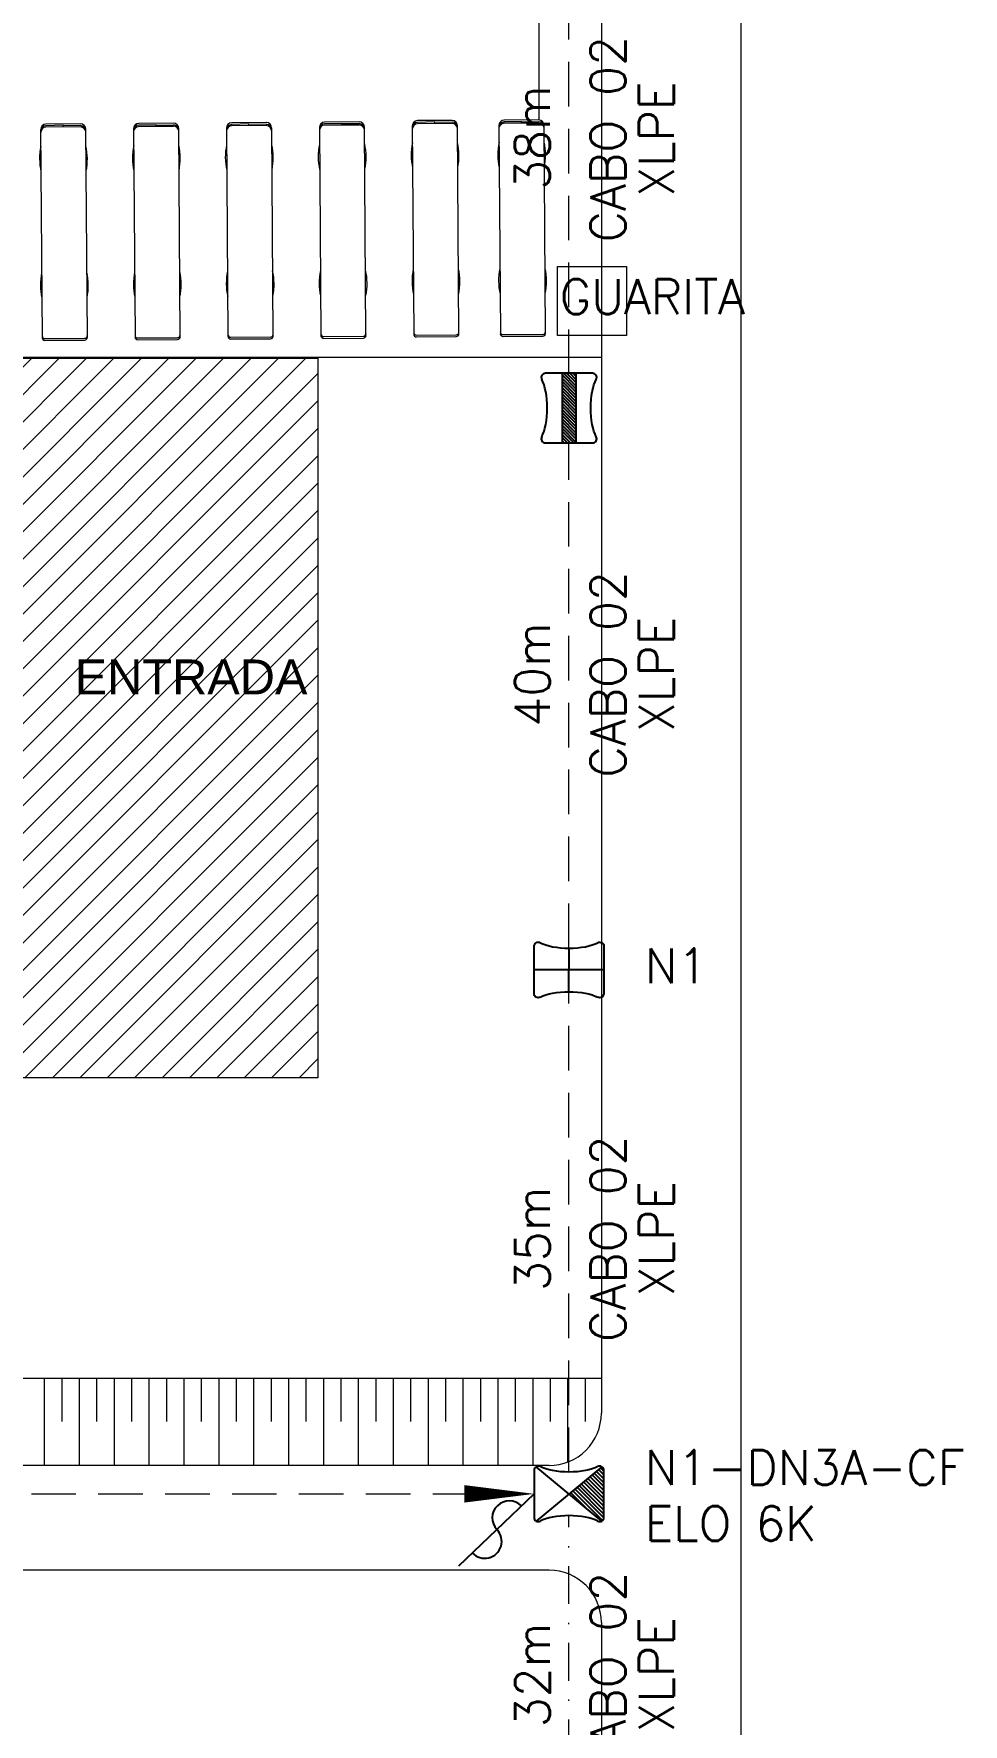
# Model space of a CAD drawing. Header units: millimetres. Extents: x 997 to 4249, y 599 to 1440.
# Drawn here: x 1865 to 1943.1, y 993.1 to 1135.2 of the extents above; entities that cross this region are included whole.
import ezdxf
from ezdxf.enums import TextEntityAlignment as Align

# ---------------------------------------------------------------- set-up
doc = ezdxf.new("R2010")
doc.units = ezdxf.units.MM
doc.linetypes.add('DASHDOT2', pattern=[12.7, 6.35, -3.175, 0, -3.175])
doc.linetypes.add('HIDDEN', pattern=[0.375, 0.25, -0.125])
for name, color, linetype in [('AT', 5, 'Continuous'), ('BT', 5, 'Continuous'), ('cercas existentes', 18, 'Continuous'), ('POSTE', 5, 'Continuous'), ('POSTES', 1, 'Continuous'), ('SECUNDARIA', 5, 'Continuous'), ('taludes', 9, 'Continuous')]:
    doc.layers.add(name, color=color, linetype=linetype)
doc.styles.add('1mm', font='romans.shx', dxfattribs={"height": 2})
doc.styles.add('ARIAL-ABA1', font='arial.ttf', dxfattribs={"height": 2})

# ---------------------------------------------------------------- blocks, each defined once
blk = doc.blocks.new('D150.105')
at = {"layer": 'POSTE'}
for p, q in [((1.351, 2), (-1.351, 2)), ((0, 2), (0, -2)), ((-1.25, 0), (1.25, 0)), ((-1.351, -2), (1.351, -2))]:
    blk.add_line(p, q, dxfattribs=at)
for centre, start, end in [((-1.351, 1.76), 90, 208.4233), ((1.351, 1.76), 331.5767, 90), ((-1.351, -1.76), 151.5767, 270), ((1.351, -1.76), 270, 28.4233)]:
    blk.add_arc(centre, 0.24, start, end, dxfattribs=at)
blk.add_ellipse((-1.93, 0), major_axis=(0, 1.956), ratio=0.347643, start_param=3.712556, end_param=5.712222, dxfattribs=at)
at = {"layer": 'POSTE', "extrusion": (0, 0, -1)}
blk.add_ellipse((1.93, 0), major_axis=(0, 1.956), ratio=0.347643, start_param=3.712556, end_param=5.712222, dxfattribs=at)
blk = doc.blocks.new('B300.120')
at = {"layer": 'POSTE'}
h = blk.add_hatch(dxfattribs=at)
h.set_pattern_fill('ANSI31', color=256, scale=0.05, style=0)
h.paths.add_polyline_path([(-1.558, -1.883, 0.264266), (-1.351, -2), (1.351, -2, 0.264266), (1.558, -1.883), (0, 0)])
for p, q in [((1.351, 2), (-1.351, 2)), ((1.558, -1.883), (-1.558, 1.883)), ((-1.558, -1.883), (1.558, 1.883)), ((-1.351, -2), (1.351, -2))]:
    blk.add_line(p, q, dxfattribs=at)
for centre, start, end in [((-1.351, 1.76), 90, 208.4233), ((1.351, 1.76), 331.5767, 90), ((-1.351, -1.76), 151.5767, 270), ((1.351, -1.76), 270, 28.4233)]:
    blk.add_arc(centre, 0.24, start, end, dxfattribs=at)
blk.add_ellipse((-1.93, 0), major_axis=(0, 1.956), ratio=0.347643, start_param=3.712556, end_param=5.712222, dxfattribs=at)
at = {"layer": 'POSTE', "extrusion": (0, 0, -1)}
blk.add_ellipse((1.93, 0), major_axis=(0, 1.956), ratio=0.347643, start_param=3.712556, end_param=5.712222, dxfattribs=at)
blk = doc.blocks.new('B600.105')
at = {"layer": 'POSTE'}
h = blk.add_hatch(dxfattribs=at)
h.set_pattern_fill('ANSI31', color=256, scale=0.04, angle=270, style=0)
h.paths.add_polyline_path([(0.4, 2), (-0.4, 2), (-0.4, -2), (0.4, -2)])
for p, q in [((1.351, 2), (-1.351, 2)), ((-0.4, 2), (-0.4, -2)), ((0.4, 2), (0.4, -2)), ((-1.351, -2), (1.351, -2))]:
    blk.add_line(p, q, dxfattribs=at)
for centre, start, end in [((-1.351, 1.76), 90, 208.4233), ((1.351, 1.76), 331.5767, 90), ((-1.351, -1.76), 151.5767, 270), ((1.351, -1.76), 270, 28.4233)]:
    blk.add_arc(centre, 0.24, start, end, dxfattribs=at)
blk.add_ellipse((-1.93, 0), major_axis=(0, 1.956), ratio=0.347643, start_param=3.712556, end_param=5.712222, dxfattribs=at)
at = {"layer": 'POSTE', "extrusion": (0, 0, -1)}
blk.add_ellipse((1.93, 0), major_axis=(0, 1.956), ratio=0.347643, start_param=3.712556, end_param=5.712222, dxfattribs=at)
blk = doc.blocks.new('CHAVE FUSÍVEL')
at = {"layer": 'BT'}
blk.add_line((0, 0), (6.57, 0), dxfattribs=at)
for centre, start, end in [((2.25, -0.01), 179.6275, 359.8923), ((4.39, -0.01), 0.6725, 179.8923)]:
    blk.add_arc(centre, 1.07, start, end, dxfattribs=at)
blk = doc.blocks.new('gtfoods1')
at = {"layer": 'taludes', "lineweight": 5}
h = blk.add_hatch(dxfattribs=at)
h.set_pattern_fill('ANSI31', color=256, scale=0.35, style=0)
h.set_pattern_definition([(45, (-2604.8399, -1342.633), (-1.1524662, 1.1524662), [])])
h.paths.add_polyline_path([(-35.57, 446.98), (-64.9, 446.98), (-64.9, 386.48), (-35.57, 386.48)])
h.paths.add_polyline_path([(-56.77, 417.99), (-35.71, 417.99), (-35.71, 422.39), (-56.77, 422.39)], flags=24)
for p, q in [((-11.74, 690.67, 12.07), (-11.74, 358.28, 12.07)), ((-11.74, 690.67), (-11.74, 447.05)), ((0, 687.89), (0, 189.37)), ((0, 687.89), (0, 447.05)), ((-17.01, 476.24, 12.07), (-17.01, 467.02, 12.07)), ((-17.01, 476.24), (-17.01, 467.02)), ((-58.89, 466.22, 12.07), (-58.76, 448.71, 12.07)), ((-58.89, 466.22), (-58.76, 448.71)), ((-55.54, 466.69, 12.07), (-58.44, 466.67, 12.07)), ((-55.54, 466.69), (-58.44, 466.67)), ((-56.99, 466.57, 12.07), (-58.44, 466.52, 12.07)), ((-56.99, 466.57), (-58.44, 466.52)), ((-55.54, 466.43, 12.07), (-58.44, 466.41, 12.07)), ((-55.54, 466.43), (-58.44, 466.41)), ((-56.99, 466.42, 12.07), (-56.99, 466.57, 12.07)), ((-56.99, 466.57, 12.07), (-55.54, 466.54, 12.07)), ((-56.99, 466.42), (-56.99, 466.57)), ((-56.99, 466.57), (-55.54, 466.54)), ((-54.96, 448.73, 12.07), (-55.09, 466.24, 12.07)), ((-54.96, 448.73), (-55.09, 466.24)), ((-51.08, 466.27, 12.07), (-50.95, 448.76, 12.07)), ((-51.08, 466.27), (-50.95, 448.76)), ((-47.73, 466.74, 12.07), (-50.63, 466.72, 12.07)), ((-47.73, 466.74), (-50.63, 466.72)), ((-49.18, 466.62, 12.07), (-50.63, 466.57, 12.07)), ((-49.18, 466.62), (-50.63, 466.57)), ((-47.72, 466.48, 12.07), (-50.63, 466.46, 12.07)), ((-47.72, 466.48), (-50.63, 466.46)), ((-49.18, 466.47, 12.07), (-49.18, 466.62, 12.07)), ((-49.18, 466.62, 12.07), (-47.72, 466.59, 12.07)), ((-49.18, 466.47), (-49.18, 466.62)), ((-49.18, 466.62), (-47.72, 466.59)), ((-47.15, 448.79, 12.07), (-47.28, 466.3, 12.07)), ((-47.15, 448.79), (-47.28, 466.3)), ((-43.26, 466.33, 12.07), (-43.14, 448.82, 12.07)), ((-43.26, 466.33), (-43.14, 448.82)), ((-39.91, 466.8, 12.07), (-42.82, 466.78, 12.07)), ((-39.91, 466.8), (-42.82, 466.78)), ((-41.37, 466.68, 12.07), (-42.82, 466.63, 12.07)), ((-41.37, 466.68), (-42.82, 466.63)), ((-39.91, 466.54, 12.07), (-42.82, 466.52, 12.07)), ((-39.91, 466.54), (-42.82, 466.52)), ((-41.36, 466.53, 12.07), (-41.37, 466.68, 12.07)), ((-41.37, 466.68, 12.07), (-39.91, 466.65, 12.07)), ((-41.36, 466.53), (-41.37, 466.68)), ((-41.37, 466.68), (-39.91, 466.65)), ((-39.34, 448.85, 12.07), (-39.46, 466.35, 12.07)), ((-39.34, 448.85), (-39.46, 466.35)), ((-35.45, 466.38, 12.07), (-35.33, 448.87, 12.07)), ((-35.45, 466.38), (-35.33, 448.87)), ((-32.1, 466.85, 12.07), (-35.01, 466.83, 12.07)), ((-32.1, 466.85), (-35.01, 466.83)), ((-33.55, 466.73, 12.07), (-35.01, 466.68, 12.07)), ((-33.55, 466.73), (-35.01, 466.68)), ((-32.1, 466.59, 12.07), (-35, 466.57, 12.07)), ((-32.1, 466.59), (-35, 466.57)), ((-33.55, 466.58, 12.07), (-33.55, 466.73, 12.07)), ((-33.55, 466.73, 12.07), (-32.1, 466.71, 12.07)), ((-33.55, 466.58), (-33.55, 466.73)), ((-33.55, 466.73), (-32.1, 466.71)), ((-31.53, 448.9, 12.07), (-31.65, 466.41, 12.07)), ((-31.53, 448.9), (-31.65, 466.41)), ((-27.64, 466.51, 12.07), (-27.51, 449, 12.07)), ((-27.64, 466.51), (-27.51, 449)), ((-24.29, 466.98, 12.07), (-27.19, 466.96, 12.07)), ((-24.29, 466.98), (-27.19, 466.96)), ((-25.74, 466.86, 12.07), (-27.19, 466.81, 12.07)), ((-25.74, 466.86), (-27.19, 466.81)), ((-24.29, 466.72, 12.07), (-27.19, 466.7, 12.07)), ((-24.29, 466.72), (-27.19, 466.7)), ((-25.74, 466.71, 12.07), (-25.74, 466.86, 12.07)), ((-25.74, 466.86, 12.07), (-24.29, 466.83, 12.07)), ((-25.74, 466.71), (-25.74, 466.86)), ((-25.74, 466.86), (-24.29, 466.83)), ((-23.71, 449.03, 12.07), (-23.84, 466.54, 12.07)), ((-23.71, 449.03), (-23.84, 466.54)), ((-20.36, 466.55, 12.07), (-20.23, 449.04, 12.07)), ((-20.36, 466.55), (-20.23, 449.04)), ((-17.01, 467.02, 12.07), (-19.92, 467, 12.07)), ((-17.01, 467.02), (-19.92, 467)), ((-18.46, 466.9, 12.07), (-19.91, 466.85, 12.07)), ((-18.46, 466.9), (-19.91, 466.85)), ((-17.01, 466.76, 12.07), (-19.91, 466.74, 12.07)), ((-17.01, 466.76), (-19.91, 466.74)), ((-18.46, 466.75, 12.07), (-18.46, 466.9, 12.07)), ((-18.46, 466.9, 12.07), (-17.01, 466.87, 12.07)), ((-18.46, 466.75), (-18.46, 466.9)), ((-18.46, 466.9), (-17.01, 466.87)), ((-16.43, 449.07, 12.07), (-16.56, 466.57, 12.07)), ((-16.43, 449.07), (-16.56, 466.57)), ((-58.54, 448.63, 12.07), (-55.19, 448.66, 12.07)), ((-58.54, 448.63), (-55.19, 448.66)), ((-58.54, 448.49, 12.07), (-55.19, 448.51, 12.07)), ((-58.54, 448.49), (-55.19, 448.51)), ((-50.73, 448.69, 12.07), (-47.37, 448.71, 12.07)), ((-50.73, 448.69), (-47.37, 448.71)), ((-50.73, 448.54, 12.07), (-47.37, 448.57, 12.07)), ((-50.73, 448.54), (-47.37, 448.57)), ((-42.91, 448.75, 12.07), (-39.56, 448.77, 12.07)), ((-42.91, 448.75), (-39.56, 448.77)), ((-42.91, 448.6, 12.07), (-39.56, 448.62, 12.07)), ((-42.91, 448.6), (-39.56, 448.62)), ((-35.1, 448.8, 12.07), (-31.75, 448.83, 12.07)), ((-35.1, 448.8), (-31.75, 448.83)), ((-35.1, 448.65, 12.07), (-31.75, 448.68, 12.07)), ((-35.1, 448.65), (-31.75, 448.68)), ((-27.29, 448.93, 12.07), (-23.94, 448.95, 12.07)), ((-27.29, 448.93), (-23.94, 448.95)), ((-27.29, 448.78, 12.07), (-23.94, 448.8, 12.07)), ((-27.29, 448.78), (-23.94, 448.8)), ((-20.01, 448.97, 12.07), (-16.66, 448.99, 12.07)), ((-20.01, 448.97), (-16.66, 448.99)), ((-20.01, 448.82, 12.07), (-16.66, 448.84, 12.07)), ((-20.01, 448.82), (-16.66, 448.84)), ((-11.74, 447.05, 12.07), (-75.11, 447.05, 12.07)), ((-11.74, 447.05), (-75.11, 447.05)), ((-11.74, 361.21, 12.07), (-72.82, 361.21, 12.07)), ((-58.58, 361.21, 12.07), (-58.58, 353.88, 12.07)), ((-57.11, 361.21, 12.07), (-57.11, 357.59, 12.07)), ((-55.65, 361.21, 12.07), (-55.65, 353.88, 12.07)), ((-54.18, 361.21, 12.07), (-54.18, 357.59, 12.07)), ((-52.71, 361.21, 12.07), (-52.71, 353.88, 12.07)), ((-51.25, 361.21, 12.07), (-51.25, 357.59, 12.07)), ((-49.78, 361.21, 12.07), (-49.78, 353.88, 12.07)), ((-49.78, 361.21, 12.07), (-49.78, 357.59, 12.07)), ((-48.31, 361.21, 12.07), (-48.31, 357.59, 12.07)), ((-46.85, 361.21, 12.07), (-46.85, 353.88, 12.07)), ((-45.38, 361.21, 12.07), (-45.38, 357.59, 12.07)), ((-43.91, 361.21, 12.07), (-43.91, 353.88, 12.07)), ((-42.45, 361.21, 12.07), (-42.45, 357.59, 12.07)), ((-40.98, 361.21, 12.07), (-40.98, 353.88, 12.07)), ((-40.98, 361.21, 12.07), (-40.98, 357.59, 12.07)), ((-39.51, 361.21, 12.07), (-39.51, 357.59, 12.07)), ((-38.05, 361.21, 12.07), (-38.05, 353.88, 12.07)), ((-36.58, 361.21, 12.07), (-36.58, 357.59, 12.07)), ((-35.11, 361.21, 12.07), (-35.11, 353.88, 12.07)), ((-33.65, 361.21, 12.07), (-33.65, 357.59, 12.07)), ((-32.18, 361.21, 12.07), (-32.18, 353.88, 12.07)), ((-30.71, 361.21, 12.07), (-30.71, 357.59, 12.07)), ((-29.25, 361.21, 12.07), (-29.25, 353.88, 12.07)), ((-29.25, 361.21, 12.07), (-29.25, 357.59, 12.07)), ((-27.78, 361.21, 12.07), (-27.78, 357.59, 12.07)), ((-26.31, 361.21, 12.07), (-26.31, 353.88, 12.07)), ((-24.85, 361.21, 12.07), (-24.85, 357.59, 12.07)), ((-23.38, 361.21, 12.07), (-23.38, 353.88, 12.07)), ((-21.91, 361.21, 12.07), (-21.91, 357.59, 12.07)), ((-20.45, 361.21, 12.07), (-20.45, 353.88, 12.07)), ((-20.45, 361.21, 12.07), (-20.45, 357.59, 12.07)), ((-18.98, 361.21, 12.07), (-18.98, 357.59, 12.07)), ((-17.51, 361.21, 12.07), (-17.51, 353.88, 12.07)), ((-16.05, 361.21, 12.07), (-16.05, 357.59, 12.07)), ((-14.58, 361.21, 12.07), (-14.58, 354.16, 12.07)), ((-13.11, 361.21, 12.07), (-13.11, 357.59, 12.07)), ((-16.14, 353.88, 12.07), (-75.02, 353.88, 12.07)), ((-16.14, 345.08, 12.07), (-254.95, 345.08)), ((-11.74, 340.69, 12.07), (-11.74, 293.49, 12.07))]:
    blk.add_line(p, q, dxfattribs=at)
at = {"layer": 'taludes', "linetype": 'Continuous', "lineweight": 5, "ltscale": 1.5}
blk.add_lwpolyline([(0, 694.63), (0, 0)], dxfattribs=at)
at = {"layer": 'taludes', "lineweight": 5}
blk.add_lwpolyline([(-64.9, 446.98), (-35.57, 446.98), (-35.57, 386.48), (-64.9, 386.48)], close=True, dxfattribs=at)
for centre, radius, start, end in [((-58.44, 466.22, 12.07), 0.447, 90.409, 180.409), ((-58.44, 466.22), 0.447, 90.409, 180.409), ((-58.44, 466.07, 12.07), 0.447, 90.409, 180.409), ((-58.44, 466.07), 0.447, 90.409, 180.409), ((-58.44, 465.96, 12.07), 0.447, 90.409, 180.409), ((-58.44, 465.96), 0.447, 90.409, 180.409), ((-55.54, 466.24, 12.07), 0.447, 0.409, 90.409), ((-55.54, 466.24), 0.447, 0.409, 90.409), ((-55.53, 466.09, 12.07), 0.447, 0.409, 90.409), ((-55.53, 466.09), 0.447, 0.409, 90.409), ((-55.53, 465.98, 12.07), 0.447, 0.409, 90.409), ((-55.53, 465.98), 0.447, 0.409, 90.409), ((-50.63, 466.28, 12.07), 0.447, 90.409, 180.409), ((-50.63, 466.28), 0.447, 90.409, 180.409), ((-50.63, 466.13, 12.07), 0.447, 90.409, 180.409), ((-50.63, 466.13), 0.447, 90.409, 180.409), ((-50.63, 466.01, 12.07), 0.447, 90.409, 180.409), ((-50.63, 466.01), 0.447, 90.409, 180.409), ((-47.72, 466.3, 12.07), 0.447, 0.409, 90.409), ((-47.72, 466.3), 0.447, 0.409, 90.409), ((-47.72, 466.15, 12.07), 0.447, 0.409, 90.409), ((-47.72, 466.15), 0.447, 0.409, 90.409), ((-47.72, 466.04, 12.07), 0.447, 0.409, 90.409), ((-47.72, 466.04), 0.447, 0.409, 90.409), ((-42.82, 466.33, 12.07), 0.447, 90.409, 180.409), ((-42.82, 466.33), 0.447, 90.409, 180.409), ((-42.81, 466.18, 12.07), 0.447, 90.409, 180.409), ((-42.81, 466.18), 0.447, 90.409, 180.409), ((-42.81, 466.07, 12.07), 0.447, 90.409, 180.409), ((-42.81, 466.07), 0.447, 90.409, 180.409), ((-39.91, 466.35, 12.07), 0.447, 0.409, 90.409), ((-39.91, 466.35), 0.447, 0.409, 90.409), ((-39.91, 466.2, 12.07), 0.447, 0.409, 90.409), ((-39.91, 466.2), 0.447, 0.409, 90.409), ((-39.91, 466.09, 12.07), 0.447, 0.409, 90.409), ((-39.91, 466.09), 0.447, 0.409, 90.409), ((-35, 466.39, 12.07), 0.447, 90.409, 180.409), ((-35, 466.39), 0.447, 90.409, 180.409), ((-35, 466.24, 12.07), 0.447, 90.409, 180.409), ((-35, 466.24), 0.447, 90.409, 180.409), ((-35, 466.13, 12.07), 0.447, 90.409, 180.409), ((-35, 466.13), 0.447, 90.409, 180.409), ((-32.1, 466.41, 12.07), 0.447, 0.409, 90.409), ((-32.1, 466.41), 0.447, 0.409, 90.409), ((-32.1, 466.26, 12.07), 0.447, 0.409, 90.409), ((-32.1, 466.26), 0.447, 0.409, 90.409), ((-32.1, 466.15, 12.07), 0.447, 0.409, 90.409), ((-32.1, 466.15), 0.447, 0.409, 90.409), ((-27.19, 466.51, 12.07), 0.447, 90.409, 180.409), ((-27.19, 466.51), 0.447, 90.409, 180.409), ((-27.19, 466.36, 12.07), 0.447, 90.409, 180.409), ((-27.19, 466.36), 0.447, 90.409, 180.409), ((-27.19, 466.25, 12.07), 0.447, 90.409, 180.409), ((-27.19, 466.25), 0.447, 90.409, 180.409), ((-24.29, 466.53, 12.07), 0.447, 0.409, 90.409), ((-24.29, 466.53), 0.447, 0.409, 90.409), ((-24.28, 466.39, 12.07), 0.447, 0.409, 90.409), ((-24.28, 466.39), 0.447, 0.409, 90.409), ((-24.28, 466.27, 12.07), 0.447, 0.409, 90.409), ((-24.28, 466.27), 0.447, 0.409, 90.409), ((-19.91, 466.55, 12.07), 0.447, 90.409, 180.409), ((-19.91, 466.55), 0.447, 90.409, 180.409), ((-19.91, 466.4, 12.07), 0.447, 90.409, 180.409), ((-19.91, 466.4), 0.447, 90.409, 180.409), ((-19.91, 466.29, 12.07), 0.447, 90.409, 180.409), ((-19.91, 466.29), 0.447, 90.409, 180.409), ((-17.01, 466.57, 12.07), 0.447, 0.409, 90.409), ((-17.01, 466.57), 0.447, 0.409, 90.409), ((-17.01, 466.42, 12.07), 0.447, 0.409, 90.409), ((-17.01, 466.42), 0.447, 0.409, 90.409), ((-17, 466.31, 12.07), 0.447, 0.409, 90.409), ((-17, 466.31), 0.447, 0.409, 90.409), ((-53.88, 463.77, 12.07), 5.1, 168.391, 192.427), ((-53.88, 463.77), 5.1, 168.391, 192.427), ((-60.06, 463.73, 12.07), 5.1, 348.391, 12.427), ((-60.06, 463.73), 5.1, 348.391, 12.427), ((-46.07, 463.83, 12.07), 5.1, 168.391, 192.427), ((-46.07, 463.83), 5.1, 168.391, 192.427), ((-52.25, 463.79, 12.07), 5.1, 348.391, 12.427), ((-52.25, 463.79), 5.1, 348.391, 12.427), ((-38.26, 463.89, 12.07), 5.1, 168.391, 192.427), ((-38.26, 463.89), 5.1, 168.391, 192.427), ((-44.43, 463.84, 12.07), 5.1, 348.391, 12.427), ((-44.43, 463.84), 5.1, 348.391, 12.427), ((-30.45, 463.94, 12.07), 5.1, 168.391, 192.427), ((-30.45, 463.94), 5.1, 168.391, 192.427), ((-36.62, 463.9, 12.07), 5.1, 348.391, 12.427), ((-36.62, 463.9), 5.1, 348.391, 12.427), ((-22.63, 464.07, 12.07), 5.1, 168.391, 192.427), ((-22.63, 464.07), 5.1, 168.391, 192.427), ((-28.81, 464.02, 12.07), 5.1, 348.391, 12.427), ((-28.81, 464.02), 5.1, 348.391, 12.427), ((-15.35, 464.11, 12.07), 5.1, 168.391, 192.427), ((-15.35, 464.11), 5.1, 168.391, 192.427), ((-21.53, 464.06, 12.07), 5.1, 348.391, 12.427), ((-21.53, 464.06), 5.1, 348.391, 12.427), ((-53.81, 453.16, 12.07), 5.1, 168.391, 192.427), ((-53.81, 453.16), 5.1, 168.391, 192.427), ((-59.98, 453.11, 12.07), 5.1, 348.391, 12.427), ((-59.98, 453.11), 5.1, 348.391, 12.427), ((-45.99, 453.21, 12.07), 5.1, 168.391, 192.427), ((-45.99, 453.21), 5.1, 168.391, 192.427), ((-52.17, 453.17, 12.07), 5.1, 348.391, 12.427), ((-52.17, 453.17), 5.1, 348.391, 12.427), ((-38.18, 453.27, 12.07), 5.1, 168.391, 192.427), ((-38.18, 453.27), 5.1, 168.391, 192.427), ((-44.36, 453.23, 12.07), 5.1, 348.391, 12.427), ((-44.36, 453.23), 5.1, 348.391, 12.427), ((-30.37, 453.32, 12.07), 5.1, 168.391, 192.427), ((-30.37, 453.32), 5.1, 168.391, 192.427), ((-36.54, 453.28, 12.07), 5.1, 348.391, 12.427), ((-36.54, 453.28), 5.1, 348.391, 12.427), ((-22.56, 453.45, 12.07), 5.1, 168.391, 192.427), ((-22.56, 453.45), 5.1, 168.391, 192.427), ((-28.73, 453.41, 12.07), 5.1, 348.391, 12.427), ((-28.73, 453.41), 5.1, 348.391, 12.427), ((-15.28, 453.49, 12.07), 5.1, 168.391, 192.427), ((-15.28, 453.49), 5.1, 168.391, 192.427), ((-21.45, 453.44, 12.07), 5.1, 348.391, 12.427), ((-21.45, 453.44), 5.1, 348.391, 12.427), ((-27.29, 449.15, 12.07), 0.224, 180.409, 270.409), ((-27.29, 449.15), 0.224, 180.409, 270.409), ((-23.94, 449.18, 12.07), 0.224, 270.409, 0.409), ((-23.94, 449.18), 0.224, 270.409, 0.409), ((-20.01, 449.19, 12.07), 0.224, 180.409, 270.409), ((-20.01, 449.19), 0.224, 180.409, 270.409), ((-16.66, 449.21, 12.07), 0.224, 270.409, 0.409), ((-16.66, 449.21), 0.224, 270.409, 0.409), ((-58.54, 448.86, 12.07), 0.224, 180.409, 270.409), ((-58.54, 448.86), 0.224, 180.409, 270.409), ((-58.54, 448.71, 12.07), 0.224, 180.409, 270.409), ((-58.54, 448.71), 0.224, 180.409, 270.409), ((-55.19, 448.88, 12.07), 0.224, 270.409, 0.409), ((-55.19, 448.88), 0.224, 270.409, 0.409), ((-55.19, 448.73, 12.07), 0.224, 270.409, 0.409), ((-55.19, 448.73), 0.224, 270.409, 0.409), ((-50.73, 448.91, 12.07), 0.224, 180.409, 270.409), ((-50.73, 448.91), 0.224, 180.409, 270.409), ((-50.73, 448.76, 12.07), 0.224, 180.409, 270.409), ((-50.73, 448.76), 0.224, 180.409, 270.409), ((-47.38, 448.94, 12.07), 0.224, 270.409, 0.409), ((-47.38, 448.94), 0.224, 270.409, 0.409), ((-47.37, 448.79, 12.07), 0.224, 270.409, 0.409), ((-47.37, 448.79), 0.224, 270.409, 0.409), ((-42.92, 448.97, 12.07), 0.224, 180.409, 270.409), ((-42.92, 448.97), 0.224, 180.409, 270.409), ((-42.91, 448.82, 12.07), 0.224, 180.409, 270.409), ((-42.91, 448.82), 0.224, 180.409, 270.409), ((-39.56, 448.99, 12.07), 0.224, 270.409, 0.409), ((-39.56, 448.99), 0.224, 270.409, 0.409), ((-39.56, 448.84, 12.07), 0.224, 270.409, 0.409), ((-39.56, 448.84), 0.224, 270.409, 0.409), ((-35.1, 449.03, 12.07), 0.224, 180.409, 270.409), ((-35.1, 449.03), 0.224, 180.409, 270.409), ((-35.1, 448.88, 12.07), 0.224, 180.409, 270.409), ((-35.1, 448.88), 0.224, 180.409, 270.409), ((-31.75, 449.05, 12.07), 0.224, 270.409, 0.409), ((-31.75, 449.05), 0.224, 270.409, 0.409), ((-31.75, 448.9, 12.07), 0.224, 270.409, 0.409), ((-31.75, 448.9), 0.224, 270.409, 0.409), ((-27.29, 449, 12.07), 0.224, 180.409, 270.409), ((-27.29, 449), 0.224, 180.409, 270.409), ((-23.94, 449.03, 12.07), 0.224, 270.409, 0.409), ((-23.94, 449.03), 0.224, 270.409, 0.409), ((-20.01, 449.04, 12.07), 0.224, 180.409, 270.409), ((-20.01, 449.04), 0.224, 180.409, 270.409), ((-16.66, 449.06, 12.07), 0.224, 270.409, 0.409), ((-16.66, 449.06), 0.224, 270.409, 0.409), ((-16.14, 358.28, 12.07), 4.4, 270, 0.0003), ((-16.14, 340.68, 12.07), 4.4, 0.0003, 90)]:
    blk.add_arc(centre, radius, start, end, dxfattribs=at)
at = {"layer": 'taludes', "lineweight": 5, "style": 'ARIAL-ABA1'}
blk.add_text('ENTRADA', height=2.933, dxfattribs=at).set_placement((-56.03, 418.72, 12.07))

msp = doc.modelspace()

# ---------------------------------------------------------------- linework, layer by layer
at = {"lineweight": 5}
msp.add_lwpolyline([(1909.02, 1115.61), (1914.83, 1115.61), (1914.83, 1109.8), (1909.02, 1109.8)], close=True, dxfattribs=at)
at = {"layer": 'AT', "linetype": 'HIDDEN', "lineweight": 5, "ltscale": 15}
for p, q in [((1909.98, 1106.57, 12.07), (1909.99, 1144.39, 12.07)), ((1909.98, 1058.31, 12.07), (1909.99, 1100.77, 12.07)), ((1909.99, 1014.26, 12.07), (1909.99, 1054.64, 12.07)), ((1808.53, 1012.42, 12.07), (1901.28, 1012.42, 12.07))]:
    msp.add_line(p, q, dxfattribs=at)
at = {"layer": 'AT', "linetype": 'DASHDOT2', "lineweight": 5, "ltscale": 0.5}
for p, q in [((1909.99, 1012.42, 12.07), (1909.99, 1012.42, 12.07)), ((1909.99, 983.81, 12.07), (1909.99, 1010.59, 12.07))]:
    msp.add_line(p, q, dxfattribs=at)
at = {"layer": 'SECUNDARIA', "lineweight": 5, "elevation": 12.07}
msp.add_lwpolyline([(1907.06, 1012.42, 0, 1.47, 0), (1901.19, 1012.42, 1.47, 1.47, 0)], format="xyseb", dxfattribs=at)

# ---------------------------------------------------------------- block references
at = {"lineweight": 5, "xscale": 1.333333333333333, "yscale": 1.333333333333333, "zscale": 1.333333333333333, "rotation": 43.78204285663134}
msp.add_blockref('CHAVE FUSÍVEL', (1900.73, 1006.36, 12.07), dxfattribs=at)
at = {"layer": 'cercas existentes', "color": 1}
msp.add_blockref('gtfoods1', (1924.45, 660.92), dxfattribs=at)
at = {"layer": 'POSTES', "lineweight": 5, "xscale": 1.466666666666667, "yscale": 1.466666666666667, "zscale": 1.466666666666667}
msp.add_blockref('B600.105', (1909.99, 1103.71, 12.07), dxfattribs=at)
at = {"layer": 'POSTES', "lineweight": 5, "yscale": 1.466666666666667, "zscale": 1.466666666666667}
for name, p, xscale, rotation in [('D150.105', (1909.99, 1056.47, 12.07), -1.466666666666667, 269.9675874197554), ('B300.120', (1909.99, 1012.42, 12.07), 1.466666666666667, 90.00000000000001)]:
    msp.add_blockref(name, p, dxfattribs=dict(at, xscale=xscale, rotation=rotation))

# ---------------------------------------------------------------- texts
at = {"lineweight": 5, "style": '1mm'}
msp.add_text('GUARITA', height=2.933, dxfattribs=at).set_placement((1909.21, 1111.61, 12.07))
at = {"layer": 'BT', "lineweight": 5, "style": '1mm'}
for s, p in [('CABO 02', (1914.74, 1126.32, 12.07)), ('38m', (1908.38, 1126.46, 12.07)), ('XLPE', (1918.8, 1126.32, 12.07)), ('CABO 02', (1914.74, 1081.32, 12.07)), ('XLPE', (1918.8, 1081.32, 12.07)), ('40m', (1908.38, 1081.32, 12.07)), ('CABO 02', (1914.74, 1033.87, 12.07)), ('35m', (1908.39, 1033.87, 12.07)), ('XLPE', (1918.81, 1033.87, 12.07)), ('CABO 02', (1914.74, 997.2, 12.07)), ('32m', (1908.39, 997.2, 12.07)), ('XLPE', (1918.81, 997.2, 12.07))]:
    msp.add_text(s, height=2.933, rotation=90, dxfattribs=at).set_placement(p, align=Align.CENTER)
for s, p in [('N1', (1916.36, 1055.35, 12.07)), ('N1-DN3A-CF', (1916.36, 1013.17, 12.07)), ('ELO 6K', (1916.36, 1008.46, 12.07))]:
    msp.add_text(s, height=2.933, dxfattribs=at).set_placement(p)

doc.saveas('drawing.dxf')
